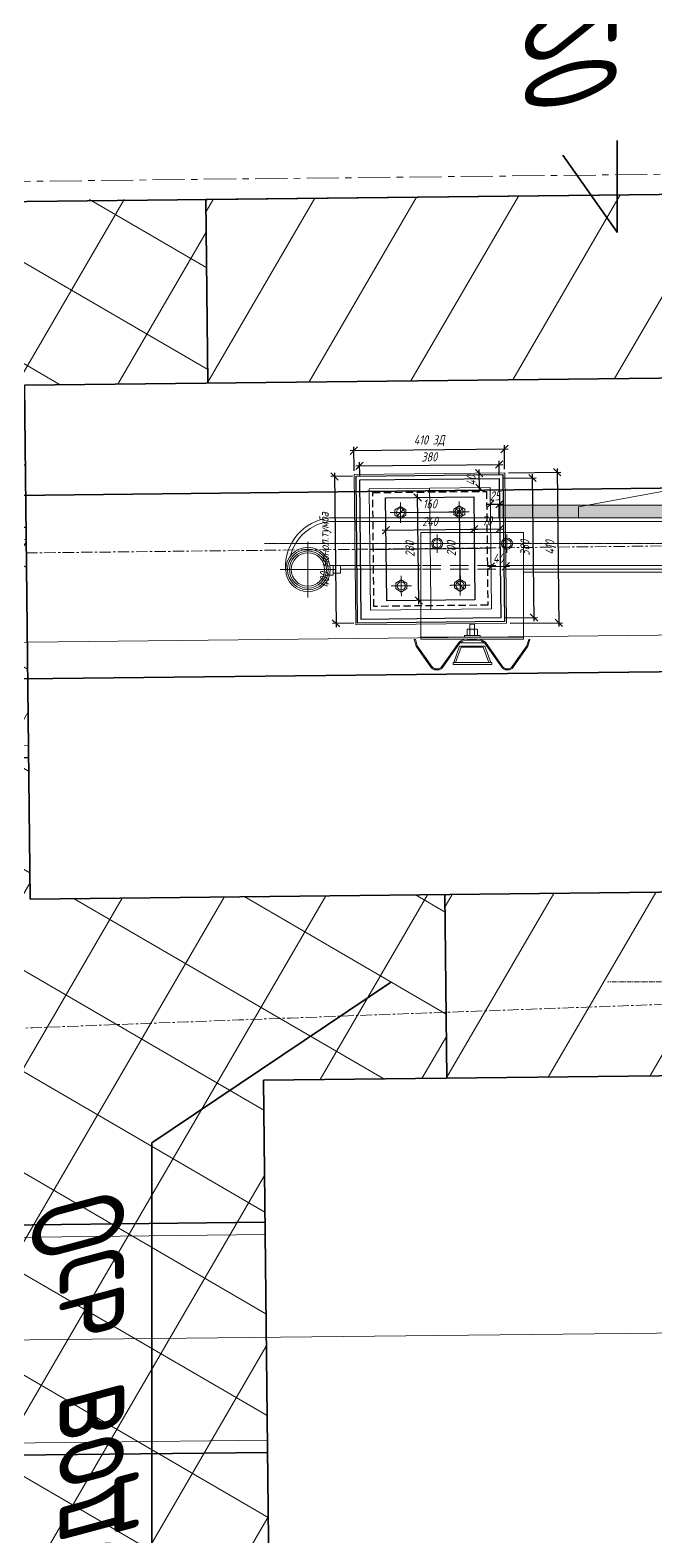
# Model space of a CAD drawing. Header units: millimetres. Extents: x 265754 to 14267433, y -6145605 to 2433772.
# Drawn here: x 7939904 to 7941608, y -573450 to -569347 of the extents above; entities that cross this region are included whole.
import ezdxf
from ezdxf import colors
from ezdxf.entities.mleader import LeaderData, LeaderLine
from ezdxf.enums import TextEntityAlignment as Align
from ezdxf.math import Vec2, Vec3

# ---------------------------------------------------------------- set-up
doc = ezdxf.new("R2010")
doc.units = ezdxf.units.MM
for name, pattern in [('осевая', [2, 1.25, -0.25, 0.25, -0.25]), ('осеваяX2', [4, 2.5, -0.5, 0.5, -0.5]), ('Штриховая', [3, 2, -1])]:
    doc.linetypes.add(name, pattern=pattern)
for name, color, linetype, lineweight in [('1-Бетон', 106, 'Continuous', 35), ('Выноски', 3, 'Continuous', 15), ('ИС_Med', 7, 'Continuous', 35), ('ИС_TXT', 4, 'Continuous', 18), ('ИС_Основная', 7, 'Continuous', 35), ('ИС_Ось', 3, 'осевая', 18), ('ИС_РЗМ', 3, 'Continuous', 18), ('ИС_Тон', 3, 'Continuous', 18), ('ИС_Штр', 3, 'Continuous', 9), ('МДП_Ось', 1, 'осеваяX2', 30)]:
    doc.layers.add(name, color=color, linetype=linetype, lineweight=lineweight)
doc.styles.add('0', font='isocpeur.ttf', dxfattribs={"width": 0.8, "oblique": 15})
doc.styles.add('ISOCPEUR', font='isocpeur.ttf', dxfattribs={"width": 0.8, "oblique": 15, "height": 2.5})
doc.dimstyles.new('М10', dxfattribs={"dimscale": 10, "dimtxt": 2.5, "dimasz": 2, "dimexe": 1, "dimexo": 1, "dimgap": 1, "dimtad": 1, "dimdec": 0, "dimtxsty": '0', "dimblk1": 'OBLIQUE', "dimblk2": 'OBLIQUE', "dimsah": 1, "dimcen": 2.5, "dimdle": 1, "dimclrd": 256, "dimclre": 256, "dimclrt": 256, "dimaunit": 1, "dimadec": 0, "dimazin": 0, "dimtfac": 0.75, "dimtdec": 0, "dimtmove": 1, "dimatfit": 2, "dimldrblk": 'OBLIQUE', "dimfxl": 1, "dimtolj": 1, "dimtzin": 0, "dimlwd": -1, "dimlwe": -1, "dimarcsym": 0})

# ---------------------------------------------------------------- blocks, each defined once
blk = doc.blocks.new('болт БО')
at = {"layer": 'ИС_Тон', "linetype": 'осевая'}
for p, q in [((-27.8473755350301, 0.1288116181356145), (27.84737553503055, -0.1288116181353871)), ((-0.1288116180771794, -27.84737553508876), (0.1288116183113743, 27.84737553520426))]:
    blk.add_line(p, q, dxfattribs=at)
at = {"layer": 'ИС_Тон'}
blk.add_lwpolyline([(14.96664636836476, -7.295342044146537), (15.03303712032357, 7.157535470322273), (0.07648264958743312, 16.64982433590194), (-14.96664636713922, 7.295342045052394), (-15.03303711909848, -7.157535469416189), (-0.07648264836325325, -16.64982433522869)], close=True, dxfattribs=at)
blk.add_circle((1.168700691778213e-10, -4.547473508864641e-13), 11, dxfattribs=at)
blk = doc.blocks.new('_OBLIQUE')
at = {"color": 0, "linetype": 'ByBlock', "lineweight": -2}
blk.add_line((0.5000000000000001, 0.4999999999999999), (-0.5000000000000001, -0.4999999999999999), dxfattribs=at)
blk = doc.blocks.new('*D1586')
at = {"layer": 'Defpoints', "transparency": 16777216}
blk.add_line((-134.5914305062979, 114.4579756437452), (45.40856949372392, 114.4579756437452), dxfattribs=at)
at = {"layer": 'Defpoints', "color": 0, "transparency": 16777216}
for p in [(-124.5914305062979, 114.4579756996536), (35.40856949372392, 114.4579756437452), (35.40856949372392, 114.4579756437452)]:
    blk.add_point(p, dxfattribs=at)
at = {"layer": 'Defpoints', "transparency": 16777216, "xscale": 20, "yscale": 20, "zscale": 20, "rotation": 180}
blk.add_blockref('_OBLIQUE', (-124.5914305062979, 114.4579756437452), dxfattribs=at)
at = {"layer": 'Defpoints', "transparency": 16777216, "xscale": 20, "yscale": 20, "zscale": 20}
blk.add_blockref('_OBLIQUE', (35.40856949372392, 114.4579756437452), dxfattribs=at)
at = {"layer": 'Defpoints', "transparency": 16777216, "insert": (-44.591430506287, 136.9579756437452), "char_height": 25, "attachment_point": 5, "style": '0'}
blk.add_mtext('\\A1;160', dxfattribs=at)
blk = doc.blocks.new('*D1587')
at = {"layer": 'Defpoints', "transparency": 16777216}
blk.add_line((35.40880478220057, 124.5088570149674), (35.40880478220062, -95.49114298541102), dxfattribs=at)
at = {"layer": 'Defpoints', "color": 0, "transparency": 16777216}
for p in [(35.40880476772146, 114.5088570149674), (35.40880478220062, -85.49114298541102), (35.40880478220062, -85.49114298541102)]:
    blk.add_point(p, dxfattribs=at)
at = {"layer": 'Defpoints', "transparency": 16777216, "xscale": 20, "yscale": 20, "zscale": 20}
for p, rotation in [((35.40880478220057, 114.5088570149674), 90), ((35.40880478220062, -85.49114298541102), 270)]:
    blk.add_blockref('_OBLIQUE', p, dxfattribs=dict(at, rotation=rotation))
at = {"layer": 'Defpoints', "transparency": 16777216, "insert": (12.90880478220059, 14.50885701477818), "char_height": 25, "attachment_point": 5, "rotation": 90, "style": '0'}
blk.add_mtext('\\A1;200', dxfattribs=at)
blk = doc.blocks.new('*D1593')
at = {"layer": 'Defpoints', "transparency": 16777216}
blk.add_line((-174.5911951646412, 66.70392627399997), (85.40880483535148, 66.70392627399997), dxfattribs=at)
at = {"layer": 'Defpoints', "color": 0, "transparency": 16777216}
for p in [(-164.5911951646412, 66.7039263578481), (75.40880483535148, 66.70392627402907), (75.40880483535148, 66.70392627399997)]:
    blk.add_point(p, dxfattribs=at)
at = {"layer": 'Defpoints', "transparency": 16777216, "xscale": 20, "yscale": 20, "zscale": 20, "rotation": 180}
blk.add_blockref('_OBLIQUE', (-164.5911951646412, 66.70392627399997), dxfattribs=at)
at = {"layer": 'Defpoints', "transparency": 16777216, "xscale": 20, "yscale": 20, "zscale": 20}
blk.add_blockref('_OBLIQUE', (75.40880483535148, 66.70392627399997), dxfattribs=at)
at = {"layer": 'Defpoints', "transparency": 16777216, "insert": (-44.59119516464489, 89.20392627399997), "char_height": 25, "attachment_point": 5, "style": '0'}
blk.add_mtext('\\A1;240', dxfattribs=at)
blk = doc.blocks.new('*D1594')
at = {"layer": 'Defpoints', "transparency": 16777216}
blk.add_line((-77.35079311184379, -135.4911429460336), (-77.35079311184386, 164.5088570539666), dxfattribs=at)
at = {"layer": 'Defpoints', "color": 0, "transparency": 16777216}
for p in [(-77.35079311184384, 154.5088570539666), (-77.35079311184384, 154.5088570539666), (-77.35079320966182, -125.4911429460336)]:
    blk.add_point(p, dxfattribs=at)
at = {"layer": 'Defpoints', "transparency": 16777216, "xscale": 20, "yscale": 20, "zscale": 20}
for p, rotation in [((-77.35079311184384, 154.5088570539666), 90), ((-77.35079311184379, -125.4911429460336), 270)]:
    blk.add_blockref('_OBLIQUE', p, dxfattribs=dict(at, rotation=rotation))
at = {"layer": 'Defpoints', "transparency": 16777216, "insert": (-99.8507931118438, 14.50885705396652), "char_height": 25, "attachment_point": 5, "rotation": 90, "style": '0'}
blk.add_mtext('\\A1;280', dxfattribs=at)
blk = doc.blocks.new('*D1595')
at = {"layer": 'Defpoints', "transparency": 16777216}
blk.add_line((65.40880483535148, 66.70392624952365), (155.4088048353588, 66.70392624952365), dxfattribs=at)
at = {"layer": 'Defpoints', "color": 0, "transparency": 16777216}
for p in [(75.40880483535148, 66.70392627402907), (145.4088048353588, 66.70392624958185), (145.4088048353588, 66.70392624952365)]:
    blk.add_point(p, dxfattribs=at)
at = {"layer": 'Defpoints', "transparency": 16777216, "xscale": 20, "yscale": 20, "zscale": 20, "rotation": 180}
blk.add_blockref('_OBLIQUE', (75.40880483535148, 66.70392624952365), dxfattribs=at)
at = {"layer": 'Defpoints', "transparency": 16777216, "xscale": 20, "yscale": 20, "zscale": 20}
blk.add_blockref('_OBLIQUE', (145.4088048353588, 66.70392624952365), dxfattribs=at)
at = {"layer": 'Defpoints', "transparency": 16777216, "insert": (110.4088048353551, 89.20392624952365), "char_height": 25, "attachment_point": 5, "style": '0'}
blk.add_mtext('\\A1;70', dxfattribs=at)
blk = doc.blocks.new('*D1596')
at = {"layer": 'Defpoints', "transparency": 16777216}
blk.add_line((110.4088048589838, 134.3160017424379), (155.4088048589838, 134.3160017424379), dxfattribs=at)
at = {"layer": 'Defpoints', "color": 0, "transparency": 16777216}
for p in [(120.4088048589838, 134.3160017511691), (145.4088048589838, 134.3160017424962), (145.4088048589838, 134.3160017424379)]:
    blk.add_point(p, dxfattribs=at)
at = {"layer": 'Defpoints', "transparency": 16777216, "xscale": 20, "yscale": 20, "zscale": 20, "rotation": 180}
blk.add_blockref('_OBLIQUE', (120.4088048589838, 134.3160017424379), dxfattribs=at)
at = {"layer": 'Defpoints', "transparency": 16777216, "xscale": 20, "yscale": 20, "zscale": 20}
blk.add_blockref('_OBLIQUE', (145.4088048589838, 134.3160017424379), dxfattribs=at)
at = {"layer": 'Defpoints', "transparency": 16777216, "insert": (132.9088048589838, 156.8160017468617), "char_height": 25, "attachment_point": 5, "style": '0'}
blk.add_mtext('\\A1;25', dxfattribs=at)
blk = doc.blocks.new('*D1597')
at = {"layer": 'Defpoints', "transparency": 16777216}
blk.add_line((110.408804799692, -35.3711190202157), (170.4088047997138, -35.3711190202157), dxfattribs=at)
at = {"layer": 'Defpoints', "color": 0, "transparency": 16777216}
for p in [(120.408804799692, -35.37111900618766), (160.4088047997138, -35.3711190202157), (160.4088047997138, -35.3711190202157)]:
    blk.add_point(p, dxfattribs=at)
at = {"layer": 'Defpoints', "transparency": 16777216, "xscale": 20, "yscale": 20, "zscale": 20, "rotation": 180}
blk.add_blockref('_OBLIQUE', (120.408804799692, -35.3711190202157), dxfattribs=at)
at = {"layer": 'Defpoints', "transparency": 16777216, "xscale": 20, "yscale": 20, "zscale": 20}
blk.add_blockref('_OBLIQUE', (160.4088047997138, -35.3711190202157), dxfattribs=at)
at = {"layer": 'Defpoints', "transparency": 16777216, "insert": (140.408804799692, -12.87111901317257), "char_height": 25, "attachment_point": 5, "style": '0'}
blk.add_mtext('\\A1;40', dxfattribs=at)
blk = doc.blocks.new('*D1588')
at = {"layer": 'Defpoints', "transparency": 16777216}
for p, q in [((-249.5911951112648, 229.5088571141241), (-249.5911951112648, 294.3531216889096)), ((160.4088048887279, 229.5088569709333), (160.4088048887279, 294.3531216889096)), ((-259.5911951112648, 284.3531216889096), (170.4088048887279, 284.3531216889096))]:
    blk.add_line(p, q, dxfattribs=at)
at = {"layer": 'Defpoints', "color": 0, "transparency": 16777216}
for p in [(160.4088048887279, 284.3531216889096), (-249.5911951112648, 219.5088571141241), (160.4088048887279, 219.5088569709333)]:
    blk.add_point(p, dxfattribs=at)
at = {"layer": 'Defpoints', "transparency": 16777216, "xscale": 20, "yscale": 20, "zscale": 20, "rotation": 180}
blk.add_blockref('_OBLIQUE', (-249.5911951112648, 284.3531216889096), dxfattribs=at)
at = {"layer": 'Defpoints', "transparency": 16777216, "xscale": 20, "yscale": 20, "zscale": 20}
blk.add_blockref('_OBLIQUE', (160.4088048887279, 284.3531216889096), dxfattribs=at)
at = {"layer": 'Defpoints', "transparency": 16777216, "insert": (-44.59119511126846, 308.7281216889096), "char_height": 25, "attachment_point": 5, "style": '0'}
blk.add_mtext('\\A1;410 ЗД', dxfattribs=at)
blk = doc.blocks.new('*D1589')
at = {"layer": 'Defpoints', "transparency": 16777216}
for p, q in [((-234.5911951165035, 214.5088571088854), (-234.5911951165035, 252.5192419534433)), ((145.4088048834819, 214.508856976172), (145.4088048834819, 252.5192419534433)), ((-244.5911951165035, 242.5192419534433), (155.4088048834819, 242.5192419534433))]:
    blk.add_line(p, q, dxfattribs=at)
at = {"layer": 'Defpoints', "color": 0, "transparency": 16777216}
for p in [(145.4088048834819, 242.5192419534433), (-234.5911951165035, 204.5088571088854), (145.4088048834819, 204.508856976172)]:
    blk.add_point(p, dxfattribs=at)
at = {"layer": 'Defpoints', "transparency": 16777216, "xscale": 20, "yscale": 20, "zscale": 20, "rotation": 180}
blk.add_blockref('_OBLIQUE', (-234.5911951165035, 242.5192419534433), dxfattribs=at)
at = {"layer": 'Defpoints', "transparency": 16777216, "xscale": 20, "yscale": 20, "zscale": 20}
blk.add_blockref('_OBLIQUE', (145.4088048834819, 242.5192419534433), dxfattribs=at)
at = {"layer": 'Defpoints', "transparency": 16777216, "insert": (-44.59119511651079, 265.0192419534433), "char_height": 25, "attachment_point": 5, "style": '0'}
blk.add_mtext('\\A1;380', dxfattribs=at)
blk = doc.blocks.new('*D1590')
at = {"layer": 'Defpoints', "transparency": 16777216}
blk.add_line((91.22692856039797, 169.5088569950604), (91.22692856039795, 229.5088569950605), dxfattribs=at)
at = {"layer": 'Defpoints', "color": 0, "transparency": 16777216}
for p in [(91.22692856039069, 219.5088569950605), (91.22692856039797, 219.5088569950605), (91.2269285464063, 179.5088569950604)]:
    blk.add_point(p, dxfattribs=at)
at = {"layer": 'Defpoints', "transparency": 16777216, "xscale": 20, "yscale": 20, "zscale": 20}
for p, rotation in [((91.22692856039797, 219.5088569950605), 90), ((91.22692856039797, 179.5088569950604), 270)]:
    blk.add_blockref('_OBLIQUE', p, dxfattribs=dict(at, rotation=rotation))
at = {"layer": 'Defpoints', "transparency": 16777216, "insert": (68.72692855341302, 199.5088569950894), "char_height": 25, "attachment_point": 5, "rotation": 90, "style": '0'}
blk.add_mtext('\\A1;40', dxfattribs=at)
blk = doc.blocks.new('*D1591')
at = {"layer": 'Defpoints', "transparency": 16777216}
for p, q in [((235.8727592602447, -185.4911430238281), (235.8727592602446, 214.5088569761721)), ((155.408804883482, 204.5088569761721), (245.8727592602446, 204.5088569761721)), ((155.408804750754, -175.4911430238281), (245.8727592602447, -175.4911430238281))]:
    blk.add_line(p, q, dxfattribs=at)
at = {"layer": 'Defpoints', "color": 0, "transparency": 16777216}
for p in [(145.408804883482, 204.5088569761721), (235.8727592602446, 204.5088569761721), (145.408804750754, -175.4911430238281)]:
    blk.add_point(p, dxfattribs=at)
at = {"layer": 'Defpoints', "transparency": 16777216, "xscale": 20, "yscale": 20, "zscale": 20}
for p, rotation in [((235.8727592602446, 204.5088569761721), 90), ((235.8727592602447, -175.4911430238281), 270)]:
    blk.add_blockref('_OBLIQUE', p, dxfattribs=dict(at, rotation=rotation))
at = {"layer": 'Defpoints', "transparency": 16777216, "insert": (213.3727592602446, 14.50885697617193), "char_height": 25, "attachment_point": 5, "rotation": 90, "style": '0'}
blk.add_mtext('\\A1;380', dxfattribs=at)
blk = doc.blocks.new('*D1592')
at = {"layer": 'Defpoints', "transparency": 16777216}
for p, q in [((170.408804888728, 219.5088569709334), (313.6341532354927, 219.5088569709334)), ((303.6341532354927, 229.5088569709334), (303.6341532354928, -200.4911430290668)), ((170.4088047455298, -190.4911430290668), (313.6341532354928, -190.4911430290668))]:
    blk.add_line(p, q, dxfattribs=at)
at = {"layer": 'Defpoints', "color": 0, "transparency": 16777216}
for p in [(160.408804888728, 219.5088569709334), (160.4088047455298, -190.4911430290668), (303.6341532354928, -190.4911430290668)]:
    blk.add_point(p, dxfattribs=at)
at = {"layer": 'Defpoints', "transparency": 16777216, "xscale": 20, "yscale": 20, "zscale": 20}
for p, rotation in [((303.6341532354927, 219.5088569709334), 90), ((303.6341532354928, -190.4911430290668), 270)]:
    blk.add_blockref('_OBLIQUE', p, dxfattribs=dict(at, rotation=rotation))
at = {"layer": 'Defpoints', "transparency": 16777216, "insert": (281.1341532354927, 14.50885697093324), "char_height": 25, "attachment_point": 5, "rotation": 90, "style": '0'}
blk.add_mtext('\\A1;410', dxfattribs=at)
blk = doc.blocks.new('*D1585')
at = {"layer": 'Defpoints', "transparency": 16777216}
for p, q in [((-254.5911951130039, 214.508857112378), (-313.4498259851318, 214.508857112378)), ((-303.4498259851318, 224.508857112378), (-303.4498259851317, -195.4911428875931)), ((-254.5911952527387, -185.4911428875931), (-313.4498259851317, -185.4911428875931))]:
    blk.add_line(p, q, dxfattribs=at)
at = {"layer": 'Defpoints', "color": 0, "transparency": 16777216}
for p in [(-244.5911951130039, 214.508857112378), (-303.4498259851317, -185.4911428875931), (-244.5911952527387, -185.4911428875931)]:
    blk.add_point(p, dxfattribs=at)
at = {"layer": 'Defpoints', "transparency": 16777216, "xscale": 20, "yscale": 20, "zscale": 20}
for p, rotation in [((-303.4498259851318, 214.508857112378), 90), ((-303.4498259851317, -185.4911428875931), 270)]:
    blk.add_blockref('_OBLIQUE', p, dxfattribs=dict(at, rotation=rotation))
at = {"layer": 'Defpoints', "transparency": 16777216, "insert": (-329.6998259851317, 14.50885711239253), "char_height": 25, "attachment_point": 5, "rotation": 90, "style": '0'}
blk.add_mtext('\\A1;400 монол.тумба', dxfattribs=at)
blk = doc.blocks.new('Б33')
for points in [[(-16.48812343591661, 0.3263577851226955), (-16.13812343591664, 0.3263577851192849), (-16.1381234359184, 0.142826612163276), (-16.03812343591838, 0.1428266121623665), (-16.03812343591667, 0.3263577851183754), (-15.08813155902337, 0.3263676776756483)], [(-16.4881234359228, -0.3007045607893133), (-16.13812343592284, -0.3007045607929513), (-16.13812343592096, -0.1171733878368286), (-16.03812343592105, -0.1171733878378518), (-16.03812343592281, -0.3007045607938608), (-15.08811531245883, -0.3006946682368152)]]:
    blk.add_lwpolyline(points)
at = {"layer": 'ИС_Med'}
blk.add_lwpolyline([(-15.08812343867604, -0.6870502139208838), (15.1118765613065, -0.6870502139209975), (15.1118765613065, 0.7129497860732954), (-15.08812343867604, 0.7129497860734091)], close=True, dxfattribs=at)
at = {"layer": 'ИС_Ось', "linetype": 'осевая', "ltscale": 25}
blk.add_lwpolyline([(-16.48812343867027, 0.01294978609064401), (16.51187656132973, 0.0129497860907577)], dxfattribs=at)
at = {"layer": 'ИС_Тон'}
for points in [[(-16.03812343591702, 0.29282661216223), (-15.08813069026397, 0.292836504719503)], [(-16.03812343592259, -0.2671733878377154), (-15.08811618121828, -0.2671634952804425)]]:
    blk.add_lwpolyline(points, dxfattribs=at)
blk = doc.blocks.new('A$C3AE20701')
at = {"color": 0}
for p, q in [((-336.6912764448691, 704.3487332516185), (-279.5081137863554, 744.3769449358708)), ((-334.9708894747811, 701.8910374460331), (-278.1790196322725, 741.6453441740657)), ((-260.9999975163834, 750.0000008655659), (-260.9999975267818, 746.8646004562213)), ((-259.999998499454, 452.4547018109199), (-259.9999975708172, 732.4547018109199)), ((-259.9999975708463, 732.4547018109199), (30.00000242915364, 732.4547008491477)), ((-343.9999977106135, 690.311197344641), (-343.9999977159237, 688.7100011412601)), ((-343.9999977132686, 689.5105992420192), (-343.9999977185789, 687.9094030367758)), ((-343.9999977132686, 689.5105992429505), (-343.9999977185789, 687.9094030395697)), ((-343.999997721234, 687.1088049360749), (-343.9999977159237, 688.7100011412601)), ((-343.9999977238892, 686.3082068333367), (-343.9999977185789, 687.9094030367758)), ((-343.9999977238892, 686.3082068342098), (-343.9999977185789, 687.9094030395697)), ((-340.9999977115448, 690.3111973346915), (-340.999997716855, 688.7100011313107)), ((-340.9999977141999, 689.5105992330011), (-340.9999977195102, 687.9094030296203)), ((-340.9999977221653, 687.1088049261255), (-340.999997716855, 688.7100011313107)), ((-340.9999977248205, 686.3082068242604), (-340.9999977195102, 687.9094030296203)), ((-336.6912765512546, 672.2706708789289), (-270.3654760195535, 625.8426123740453)), ((-334.9708895648649, 674.7283666730448), (-268.2881470639272, 628.050448800528)), ((-262.9999980792446, 579.1590486094508), (-262.9999979937108, 604.9497569305975)), ((-259.9999980792446, 579.1590485995014), (-259.9999979937108, 604.949756920648)), ((-249.9549992314816, 613.243397428247), (-254.9999979662054, 613.2433974449785)), ((-254.9999981067501, 570.8654080392124), (-254.9999979662054, 613.2433974449785)), ((-249.9549993720263, 570.8654080224809), (-249.9549992314816, 613.243397428247)), ((-233.8764117005105, 606.1803991406288), (-249.9549992549057, 606.1803991939527)), ((-237.8470023117267, 598.1084011722785), (-249.9549992816762, 598.1084012124342)), ((-237.8470023518823, 586.0004041990694), (-249.9549993218318, 586.0004042392251)), ((-233.876411794207, 577.9284062043827), (-249.9549993486022, 577.9284062577066)), ((-233.8764117005105, 606.1803991406288), (-239.8650017766106, 606.1803991604896)), ((-233.876411794207, 577.9284062043827), (-239.8650018703071, 577.9284062242435)), ((-232.8020036255082, 580.955405443365), (-232.8020035521724, 603.0680952719815)), ((-232.8020036255082, 580.955405443365), (-232.8020035521724, 603.0680952719815)), ((-219.6850068486534, 598.108401112045), (-232.802003568621, 598.108401155547)), ((-219.6850068888091, 586.000404138836), (-232.8020036087767, 586.0004041823379)), ((-219.6850068888091, 586.000404138836), (-219.6850068486534, 598.108401112045)), ((-336.691277083322, 511.8381351497324), (-270.3654762436677, 558.2661932145663)), ((-334.970890113234, 509.38043934438), (-268.2881473026858, 556.0583567743632)), ((-249.9549993720263, 570.8654080224809), (-254.9999981067501, 570.8654080392124)), ((-343.9999983490663, 497.8005992429877), (-343.9999983543766, 496.1994030377443)), ((-343.9999983596869, 494.5982068343635), (-343.9999983543766, 496.1994030377443)), ((-340.9999983499977, 497.8005992330384), (-340.9999983553079, 496.1994030277949)), ((-340.9999983606182, 494.5982068244141), (-340.9999983553079, 496.1994030277949)), ((-336.6912771870523, 480.5606708789078), (-279.5081147940422, 440.5324588153064)), ((-334.9708902006627, 483.018366673082), (-278.1790206218408, 443.264059568354)), ((-259.999998499454, 452.4547018109199), (30.00000150054602, 452.4547008491477)), ((-260.9999985613675, 434.9094027629069), (-260.9999985509691, 438.0448031721933)), ((-260.9999985613675, 434.9094027629069), (-260.9999985509691, 438.0448031721933))]:
    blk.add_line(p, q, dxfattribs=at)
at = {"color": 0, "ltscale": 100}
blk.add_line((-254.9999975708172, 732.4547017943377), (-254.999998499454, 452.4547017943376), dxfattribs=at)
at = {"color": 0}
for points in [[(-60.49999635465847, 1099.167830729308), (-60.49999635189862, 1100.000000200617)], [(-80.49999678041625, 970.7904886356607), (-85.49999678041625, 970.790488652243), (-85.4999967472517, 980.790488652243)], [(-60.49999684674537, 950.7904885693316), (-80.49999684674538, 950.7904886356607), (-80.49999678041625, 970.7904886356607), (-60.49999678041625, 970.7904885693316)], [(-69.99999757084636, 732.4547011807933), (-69.99999684674538, 950.790488600838)], [(-59.99999757084636, 732.4547011476287), (-59.99999675000511, 979.9602599734252)], [(60.00000006632911, 19.99999980098355), (60.00000324999489, 979.9602595754506)], [(70.00000006632912, 19.99999976781899), (69.94646536132609, 980.7374673051067)], [(-260.9999975163834, 750.0000008655659), (-279.5081137863554, 744.3769449358708)], [(-260.9999975267818, 746.8646004562213), (-278.1790196322725, 741.6453441740657)], [(30.00000150054602, 452.4547008491477), (30.00000242915364, 732.4547008491477)], [(-328.9398006764753, 643.6208562292895), (-328.9398010247031, 538.6208562292895), (-323.9398010247031, 538.6208562127073), (-323.9398006764753, 643.6208562127073), (-328.9398006764753, 643.6208562292895)], [(-279.3336703177681, 626.3336732456165), (-323.9398006802195, 642.4918540229197)], [(-281.7015047199073, 621.8734622147052), (-323.9398006978563, 637.1739156858754)], [(-281.7015047199073, 621.8734622147052), (-281.7015049188946, 561.8734622147052), (-323.9398009983302, 546.5730090236981)], [(-279.3336705463396, 557.4132511680883), (-279.3336703177681, 626.3336732456165)], [(-270.3891285874925, 625.8591691709162), (-270.3891288117165, 558.2496364178523)], [(-281.7015049188946, 561.8734622147052), (-323.9398009983302, 546.5730090236981)], [(-279.3336705463396, 557.4132511680883), (-323.9398010159669, 541.2550706866538)], [(-69.99999849945398, 452.4547011807933), (-77.99999849945398, 452.4547012073249), (-77.99999993367088, 20.00000025865445), (-69.99999993367088, 20.0000002321228), (-69.99999849945398, 452.4547011807933)], [(-69.99999993367088, 20.0000002321228), (-69.99999849945398, 452.4547011807933)], [(-59.99999993367089, 20.00000019895824), (-59.99999849945398, 452.4547011476287)], [(-260.9999985613675, 434.9094027629069), (-279.5081147940422, 440.5324588153064)], [(-260.9999985509691, 438.0448031721933), (-278.1790206218408, 443.264059568354)], [(145.0000000663164, 20.00055649020592), (69.99484539617303, 20.00055673889899), (69.9948463329197, 302.4547007165066), (99.9948463329197, 302.4547006170129), (145.0000001990038, 60.00055649014771), (145.0000000663164, 20.00055649020592)], [(145, -4.809151947658402e-07), (-145, 4.808569871049267e-07), (-144.9999999336709, 20.00000048085699), (145.0000000663291, 19.99999951908481), (145, -4.809151947658402e-07)]]:
    blk.add_lwpolyline(points, dxfattribs=at)
at = {"color": 0, "linetype": 'Штриховая', "ltscale": 25}
for points in [[(-69.99999849945398, 452.4547011807933), (-69.99999757084636, 732.4547011807933)], [(-59.99999849945398, 452.4547011476287), (-59.99999757084636, 732.4547011476287)]]:
    blk.add_lwpolyline(points, dxfattribs=at)
at = {"color": 0}
for centre, radius in [((-70.49999655254419, 1039.500000233781), 60.5), ((-70.49999655254419, 1039.500000233781), 55.5), ((-70.49999655254419, 1039.500000233781), 50.5), ((-70.49999655254419, 1039.500000233781), 45.5), ((2.279913129892132e-06, 687.4547009486414), 15), ((2.279913129892132e-06, 687.4547009486414), 11.02773490548134), ((1.649786527976802e-06, 497.4547009486414), 15), ((1.649786527976802e-06, 497.4547009486414), 11.02773490548134)]:
    blk.add_circle(centre, radius, dxfattribs=at)
for centre, radius, start, end in [((-63.16674457785565, 966.9076615986709), 133.8297059183465, 5.931468081975982, 92.92675532303001), ((-63.16674457785565, 966.9076615986709), 123.8297059183465, 5.931468081975982, 76.27514323917268), ((-326.8650014943349, 690.3111972878135), 17.13499621625, 124.992019576855, 179.9999998099811), ((-326.8650014943349, 690.3111972878135), 14.13499621625, 124.992019576855, 179.9999998099811), ((-326.8650015076107, 686.3082067773823), 17.13499621625, 179.9999998099811, 235.0079800431072), ((-326.8650015076107, 686.3082067773823), 14.13499621625, 179.9999998099811, 235.0079800431072), ((-297.5318686340852, 604.5207635524425), 34.53453524919686, 0.711755403753115, 38.12699451923307), ((-297.5318686340852, 604.5207635524425), 37.53453524919687, 0.711755403753115, 38.82037790355704), ((-297.5318687167735, 579.588042216536), 34.53453524919686, 321.8730051007291, 359.288244216209), ((-297.5318687167735, 579.588042216536), 37.53453524919687, 321.1796217164051, 359.288244216209), ((-237.8470022949952, 603.1533999102037), 5.04499873875, 269.9999998099811, 359.9999998099811), ((-237.8470023284582, 593.0634024324324), 5.04499873875, 359.9999998099811, 89.99999980998109), ((-237.8470023351508, 591.0454029379841), 5.04499873875, 269.9999998099811, 359.9999998099811), ((-237.8470023686139, 580.9554054600965), 5.04499873875, 359.9999998099811, 89.99999980998109), ((-237.8470022952781, 603.068095288713), 5.04499873875, 359.9999998099811, 38.09074451680663), ((-237.8470023683309, 581.0407100826931), 5.04499873875, 321.9092551031555, 359.9999998099811), ((-326.8650021327878, 497.8005991861603), 17.13499621625, 124.992019576855, 179.9999998099811), ((-326.8650021434084, 494.598206777536), 17.13499621625, 179.9999998099811, 235.0079800431072), ((-326.8650021327878, 497.8005991861603), 14.13499621625, 124.992019576855, 179.9999998099811), ((-326.8650021434084, 494.598206777536), 14.13499621625, 179.9999998099811, 235.0079800431072)]:
    blk.add_arc(centre, radius, start, end, dxfattribs=at)
at = {"layer": 'ИС_Ось', "ltscale": 0.5}
for p, q in [((2.197001734903659e-06, 662.4547009487578), (2.362824524881378e-06, 712.4547009487578)), ((1.732697922965275e-06, 522.454700948525), (1.566875132987557e-06, 472.454700948525))]:
    blk.add_line(p, q, dxfattribs=at)
at = {"layer": 'ИС_Ось'}
for p, q in [((25.00000227991313, 687.45470086573), (-24.99999772008687, 687.4547010315528)), ((25.00000164978653, 497.45470086573), (-24.99999835021347, 497.4547010315528))]:
    blk.add_line(p, q, dxfattribs=at)
at = {"layer": 'ИС_Ось', "ltscale": 3}
blk.add_lwpolyline([(-1.661044432592618e-07, -50.08492598685552), (3.840238296089869e-06, 1157.934411972499)], dxfattribs=at)
at = {"layer": 'ИС_Ось'}
for points in [[(-70.49999630121334, 1115.282964612376), (-70.49999680387505, 963.7170358551857)], [(5.282967826051156, 1039.49999998245), (-146.2829609311395, 1039.500000485112)]]:
    blk.add_lwpolyline(points, dxfattribs=at)
at = {"layer": 'ИС_Ось', "ltscale": 0.5}
for points in [[(-100.0000000210111, -6.335413729182463), (-99.99999990067016, 29.95059904637326)], [(99.99999997898888, -6.335414392473623), (100.0000000993298, 29.9505983830821)]]:
    blk.add_lwpolyline(points, dxfattribs=at)
blk = doc.blocks.new('_None')
blk = doc.blocks.new('*U1643')
at = {"layer": 'Defpoints'}
for points in [[(-244.5911951130038, 214.5088571123779), (155.4088048870035, 214.5088569726504), (155.4088047472615, -185.4911430273205), (-244.5911952527385, -185.491142887593)], [(-164.5911951339585, 154.5088570844382), (75.40880486603419, 154.5088570006192), (75.40880476821621, -125.4911429993808), (-164.5911952317765, -125.4911429155618)]]:
    blk.add_lwpolyline(points, close=True, dxfattribs=at)
at = {"layer": 'Defpoints', "color": 1, "ltscale": 250}
blk.add_lwpolyline([(-234.5911951165035, 204.5088571088854), (145.4088048834819, 204.508856976172), (145.4088047507539, -175.491143023828), (-234.5911952492534, -175.4911428911146)], close=True, dxfattribs=at)
at = {"layer": 'Defpoints', "color": 1, "linetype": 'Штриховая', "ltscale": 10}
blk.add_lwpolyline([(-199.5911951287198, 169.5088570966618), (110.4088048712802, 169.5088569883956), (110.4088047629848, -140.4911430116044), (-199.591195237037, -140.4911429033382)], close=True, dxfattribs=at)
at = {"layer": 'ИС_Тон'}
for points in [[(-249.5911951112648, 219.5088571141241), (160.4088048887279, 219.5088569709333), (160.4088047455298, -190.4911430290667), (-249.5911952544702, -190.4911428858759)], [(-209.5911951252274, 179.5088571001543), (120.4088048747653, 179.508856984874), (120.4088047594778, -150.4911430150969), (-209.5911952405222, -150.4911428998457)]]:
    blk.add_lwpolyline(points, close=True, dxfattribs=at)
at = {"layer": 'ИС_Тон', "linetype": 'осевая'}
for points in [[(-44.59119512522739, 179.5088570425287), (-44.59119524052949, -150.4911429574713)], [(-209.5911951828675, 14.50885710018338), (120.4088048171252, 14.5088569849031)]]:
    blk.add_lwpolyline(points, dxfattribs=at)
at = {"layer": 'ИС_Тон'}
for p in [(-124.5911951480448, 114.5088570704684), (35.40880485192611, 114.508857014589), (-124.5911952179158, -85.49114292953163), (35.40880478209147, -85.49114298541099)]:
    blk.add_blockref('болт БО', p, dxfattribs=at)
at = {"layer": 'Defpoints'}
for base, p1, p2, angle, text, picture, middle in [((160.4088048887279, 284.3531216889096), (-249.5911951112648, 219.5088571141241), (160.4088048887279, 219.5088569709333), 359.9999999799897, '<> ЗД', '*D1588', (-44.59119511126846, 308.7281216889096)), ((-303.4498259851317, -185.4911428875931), (-244.5911951130038, 214.5088571123779), (-244.5911952527385, -185.491142887593), 89.99999998040657, '<> монол.тумба', '*D1585', (-329.6998259851317, 14.50885711239253))]:
    dim = blk.add_linear_dim(base=base, p1=p1, p2=p2, angle=angle, text=text, dimstyle='М10', dxfattribs=at)
    dim.commit()
    dim.dimension.update_dxf_attribs({"geometry": picture, "text_midpoint": middle})
for base, p1, p2, angle, picture, middle in [((145.4088048834819, 242.5192419534433), (-234.5911951165035, 204.5088571088854), (145.4088048834819, 204.508856976172), 359.9999999799897, '*D1589', (-44.59119511651079, 265.0192419534433)), ((235.8727592602446, 204.5088569761721), (145.4088047507539, -175.491143023828), (145.4088048834819, 204.508856976172), 89.99999998040657, '*D1591', (213.3727592602446, 14.50885697617193)), ((303.6341532354928, -190.4911430290668), (160.4088048887279, 219.5088569709333), (160.4088047455298, -190.4911430290667), 89.99999998040657, '*D1592', (281.1341532354927, 14.50885697093324)), ((-77.35079311184384, 154.5088570539666), (-77.35079320966179, -125.4911429460335), (-77.35079311184381, 154.5088570539665), 89.99999998040657, '*D1594', (-99.8507931118438, 14.50885705396652)), ((35.40856949372392, 114.4579756437452), (-124.5914305062979, 114.4579756996536), (35.40856949372392, 114.4579756437452), 359.9999999799897, '*D1586', (-44.591430506287, 136.9579756437452)), ((35.40880478220062, -85.49114298541102), (35.40880476772145, 114.5088570149674), (35.4088047822006, -85.49114298541099), 89.99999998040657, '*D1587', (12.90880478220059, 14.50885701477818)), ((75.40880483539183, 66.70392627403407), (-164.5911951646412, 66.7039263578481), (75.40880483535148, 66.70392627402907), 359.9999999799897, '*D1593', (-44.59119516464489, 89.20392627399997)), ((145.4088048353588, 66.70392624952365), (75.40880483535148, 66.70392627402907), (145.4088048353588, 66.70392624958185), 359.9999999799897, '*D1595', (110.4088048353551, 89.20392624952365))]:
    dim = blk.add_linear_dim(base=base, p1=p1, p2=p2, angle=angle, dimstyle='М10', dxfattribs=at)
    dim.commit()
    dim.dimension.update_dxf_attribs({"geometry": picture, "text_midpoint": middle})
for base, p1, p2, angle, picture, middle, set_off in [((91.22692856039365, 219.5088569950683), (91.22692854640195, 179.5088569950682), (91.22692856038634, 219.5088569950682), 89.99999998040657, '*D1590', (91.2269285534087, 199.5088569950973), (-4.320099833421409e-12, 7.87281351222191e-12)), ((145.4088048589769, 134.3160017424458), (120.4088048589769, 134.316001751177), (145.4088048589769, 134.3160017425041), 359.9999999799897, '*D1596', (132.9088048589769, 134.3160017468696), (-6.849631972727366e-12, 7.901235221652314e-12)), ((160.4088047997175, -35.37111902023918), (120.4088047996957, -35.37111900621113), (160.4088047997175, -35.37111902023918), 359.9999999799897, '*D1597', (140.4088047996957, -35.37111901319605), (3.680611371237319e-12, -2.347633198951371e-11))]:
    dim = blk.add_linear_dim(base=base, p1=p1, p2=p2, angle=angle, dimstyle='М10', dxfattribs=at)
    dim.commit()
    dim.dimension.update_dxf_attribs({"geometry": picture, "text_midpoint": middle, "dimtype": 128, "insert": set_off})
blk = doc.blocks.new('*U1642')
at = {"layer": 'ИС_Med', "color": 0, "linetype": 'ByBlock', "lineweight": -2, "transparency": 16777216}
blk.add_blockref('*U1643', (0, 0), dxfattribs=at)
blk = doc.blocks.new('План Узловая')
at = {"layer": 'ИС_Штр'}
h = blk.add_hatch(dxfattribs=at)
h.set_pattern_fill('ANSI37', color=256, scale=75, angle=14.81052377493742)
h.set_pattern_definition([(59.81052396495632, (64725.58330176224, 13618.08657903201), (-205.8274349733927, 119.7438208730364), []), (149.8105239649563, (64725.58330176224, 13618.08657903201), (-119.7438208730364, -205.8274349733926), [])])
h.paths.add_polyline_path([(64765.27547507826, 13803.95766447927), (64760.00405898067, 13803.89978406299), (64695.98485941411, 13799.66649381252), (64637.30393426679, 13548.89627587504), (64733.79867590475, 13555.27702183503), (64768.00162352639, 13555.65257193602)])
h.paths.add_polyline_path([(64768.51172118128, 13509.19147569523), (64768.00162352639, 13555.65257193602), (64733.79867590475, 13555.27702183503), (64637.30393426679, 13548.89627587504), (64627.65097884211, 13507.64481759432)])
h.paths.add_polyline_path([(62393.91473601304, 12962.57771643333), (62406.02434799122, 12779.44648276642), (62505.80643444415, 12786.04460546293), (62493.69682246592, 12969.17583912984), (62782.34588460356, 12988.26285157073), (62635.07058297773, 13416.49794877076), (60918.2754130541, 13302.97431360988), (60921.58694187918, 13252.89472724003), (61420.4976120966, 13285.88535646279), (61446.01607285417, 12899.97479157173)])
h.paths.add_polyline_path([(62635.07058297773, 13416.49794877076), (62552.05010515067, 13657.89811566495), (60902.02081135398, 13548.78939562931), (60918.2754130541, 13302.97431360988)])
h.paths.add_polyline_path([(64637.30393426679, 13548.89627587504), (64695.98485941405, 13799.66649381246), (62552.05010515067, 13657.89811566495), (62635.07058297773, 13416.49794877076)])
h.paths.add_polyline_path([(64268.54185883497, 13503.70178122836), (64627.65097884211, 13507.64481759432), (64637.30393426673, 13548.89627587504), (62635.07058297773, 13416.49794877076), (62782.34588460356, 12988.26285157073), (62842.97031857976, 12992.27166184364), (62857.72974486928, 12769.0678177001), (62877.14361384121, 12712.61775462469), (62872.87079096149, 13101.76193775225), (63222.84969460394, 13105.60472387564), (63224.86475473153, 12922.08461331745), (63324.85872720083, 12923.18255220994), (63322.84366707318, 13106.70266276813), (64272.78629415698, 13117.14297427051)])
h.paths.add_polyline_path([(64294.01084125339, 12081.84913005563), (64299.18340373377, 12103.95383643563), (64283.91300334223, 12103.78616666421), (64279.67105554033, 12490.11842456448), (63329.72842844861, 12479.67811323138), (63327.71336832101, 12663.19822378957), (63227.71939585177, 12662.1002848972), (63229.73445597925, 12478.58017433895), (62958.65564861539, 12475.60371527699), (63122.03071113705, 12000.55504787201)], flags=17)
h.paths.add_polyline_path([(62958.65564861539, 12475.60371527699), (62877.19429921045, 12474.70926552638), (62884.34466154728, 12366.57576973224), (62535.0711654335, 12343.4799470185), (62522.96155345539, 12526.61118068558), (62423.17946700245, 12520.01305798889), (62435.28907898063, 12336.88182432204), (61487.39041591494, 12274.27889814659), (61512.8713298628, 11888.93614612939), (63122.03071113705, 12000.55504787201)], flags=17)
h.paths.add_polyline_path([(62406.02434799122, 12779.44648276642), (62396.12716394634, 12929.11961244553), (61448.22850079241, 12866.51668751368), (61466.68447097874, 12587.41075131088), (62414.57805277262, 12650.09052058909)])
h.paths.add_polyline_path([(62433.07665104739, 12370.33992830978), (62423.17946700245, 12520.01305798889), (62414.57805277262, 12650.09052058909), (61466.68447097874, 12587.41075131088), (61485.17798797664, 12307.73700220458)])
h.paths.add_polyline_path([(62882.13223361404, 12400.03387371986), (62863.63363533682, 12679.78446603706), (62514.36013922543, 12656.6886432867), (62522.96155345539, 12526.61118068558), (62532.85873750027, 12376.93805100623)], flags=17)
h.paths.add_polyline_path([(62793.64587383741, 12955.40566550847), (62495.90925039916, 12935.71773514216), (62505.80643444415, 12786.04460546293), (62514.36013922543, 12656.6886432867), (62863.63363533682, 12679.78446603706), (62857.72974486928, 12769.0678177001)], flags=17)
h.paths.add_polyline_path([(63224.86475473153, 12922.08461331745), (63223.21784639294, 13072.07557202131), (62873.23894275044, 13068.23278589803), (62876.31181927474, 12788.37282948359), (63226.29072291724, 12792.21561561048)], flags=17)
h.paths.add_polyline_path([(63227.71939585177, 12662.1002848972), (63226.29072291724, 12792.21561561048), (62876.31181927474, 12788.37282948359), (62877.14361384121, 12712.61775462469), (62947.16655671113, 12509.01075864438), (63229.36630419031, 12512.10932619334)], flags=17)
h.paths.add_polyline_path([(64279.30290375097, 12523.64757642808), (64276.22743108839, 12803.74397396063), (63326.28469538648, 12793.31355450378), (63327.71336832101, 12663.19822378957), (63329.36027665966, 12513.20726508577)], flags=17)
h.paths.add_polyline_path([(64276.22743108839, 12803.74397396063), (64273.15444594639, 13083.61382240709), (63323.21181886218, 13073.17351091374), (63324.85872720083, 12923.18255220994), (63326.28469538648, 12793.31355450378)])
h.paths.add_polyline_path([(66221.58489557641, 7824.802713020006), (66721.55475792277, 7830.292407486937), (66716.0650634566, 8330.26226976898), (65585.94169458555, 8317.853457813966), (65570.57055007824, 9717.769072378054), (66070.5404124246, 9723.258766844927), (66065.05071795767, 10223.22862919513), (64934.92734899221, 10210.81981723907), (64919.55620448483, 11610.73543180316), (65419.52606683125, 11616.22512627003), (65414.03637230751, 12116.19497862138), (64862.96007103164, 12115.91437940311), (61014.09417537221, 11858.68060725241), (61046.81775741297, 11354.29999420181), (62060.79670245119, 11424.07595104357), (62153.17042021739, 10027.12674071064), (61654.25998795353, 9994.136127222562), (61687.25060144783, 9495.225694864348), (62701.09579274931, 9562.266535624512), (62793.46951051551, 8165.317325291573), (62294.55907825165, 8132.326711803442), (62327.54969174595, 7633.416279445228), (63341.39488304744, 7700.457120205392), (63433.76860081364, 6303.507909872511), (62934.85816854978, 6270.51729638438), (62967.84878204652, 5771.606863989611), (63981.69397339312, 5838.647704752802), (64074.06769115932, 4441.698494419863), (63575.15725889546, 4408.707880931732), (63608.14787238982, 3909.797448573576), (64621.99306380592, 3976.838289395324), (64714.36678157211, 2579.889079062385), (64215.45634930825, 2546.898465574253), (64248.44696280261, 2047.988033216097), (65262.29215410404, 2115.028873976204), (65354.6658718703, 718.0796636432642), (64855.75543960638, 685.0890501551912), (64901.94229847548, -13.38555479858769), (65323.16334751365, 14.46781313285464), (68697.65451143665, 51.5199073983822), (68689.968939182, 751.4777148098801), (68189.99907683564, 745.9880203430075), (68174.62793232838, 2145.903634906979), (68674.59779467469, 2151.39332937391), (68669.10810020781, 2651.363191724056), (67538.9847312423, 2638.954379768053), (67523.61358673504, 4038.869994332083), (68023.5834490814, 4044.359688799013), (68018.09375461622, 4544.329550986644), (66887.970385677, 4531.920739030931), (66872.59924116975, 5931.836353594961), (67372.56910351611, 5937.326048061834), (67367.07940904918, 6437.29591041198), (66236.95604008366, 6424.887098455976)])
h = blk.add_hatch(dxfattribs=at)
h.set_pattern_fill('ANSI31', color=256, scale=75, angle=14.81052377493742)
h.set_pattern_definition([(59.81052377493729, (51042.48747052823, 15726.60762695764), (-205.8274345762676, 119.7438215556539), [])])
h.paths.add_polyline_path([(93982.12282701209, 12429.873986869), (65414.03637264943, 12116.19494749128), (65419.52606711636, 11616.22508514108), (93987.61252147937, 11929.90412451886)])
h = blk.add_hatch(dxfattribs=at)
h.set_pattern_fill('ANSI31', color=256, scale=75, angle=14.81052377493742)
h.set_pattern_definition([(59.8105237749373, (51693.50181577983, 13833.64129866165), (-205.8274345762676, 119.7438215556539), [])])
h.paths.add_polyline_path([(94633.1371722637, 10536.90765857295), (66065.05071790097, 10223.22861919523), (66070.5404123679, 9723.258756845084), (94638.62686673092, 10036.93779622286)])
at = {"layer": 'ИС_Med'}
for p, q in [((65419.52606677456, 11616.22511627013), (65414.03769968188, 12116.12067397812)), ((66070.5404123679, 9723.258756845084), (66065.05071790097, 10223.22861919523))]:
    blk.add_line(p, q, dxfattribs=at)
blk.add_lwpolyline([(65414.03718842805, 12116.12066836329), (94482.09268904623, 12435.3637124651)], dxfattribs=at)
at = {"layer": 'ИС_Основная', "color": 4}
for points in [[(63790.28695466212, 11237.39286708587), (64895.09676028753, 11310.44877235161), (96238.19027266582, 11654.59753003326)], [(64069.70209251408, 10754.77733611187), (64914.35149817017, 10810.63005089271), (96500.53771010245, 11157.44797872897)]]:
    blk.add_lwpolyline(points, dxfattribs=at)
at = {"layer": 'ИС_Ось', "color": 2, "ltscale": 70}
blk.add_lwpolyline([(173931.7129789479, 6849.039083617754), (149371.8698393077, 9444.603008795479), (130020.4920928834, 11127.51773473344), (98253.98959370548, 12531.78264908266), (64862.4893262262, 12165.14228050676), (32547.79332327511, 10028.32257018071), (7530.781608725927, 7151.077740384062)], dxfattribs=at)
at = {"layer": 'ИС_Ось', "color": 6, "ltscale": 25}
blk.add_lwpolyline([(171555.2733744095, 5934.975673662382), (146486.6045495929, 8584.31394850259), (127723.4753012578, 10216.07097017171), (98237.186056184, 11519.53714314057), (96603.15199281904, 11501.5953661137), (64901.46091584879, 11153.50918825902), (63539.38876502629, 11063.44172736257), (34182.77758778178, 9122.226331550512), (11767.37588040758, 6559.854624605272), (6618.952659764327, 5831.793216555263)], dxfattribs=at)
blk.add_lwpolyline([(171938.7137536773, 4820.039046314196), (151544.5615984517, 6972.488849354908, 0.059768530447525), (7720.029646566836, 4924.088648953591)], format="xyb", dxfattribs=at)
at = {"layer": 'ИС_Тон'}
for points in [[(65414.03637230763, 12116.19497862033), (65419.52606677456, 11616.22511627025), (93987.61252113752, 11929.90415564791), (93982.12282667059, 12429.87401799794), (65414.03637230757, 12116.19497862144)], [(66065.05071790097, 10223.22861919523), (66070.5404123679, 9723.258756845142), (94638.62686673086, 10036.9377962228), (94633.13717226393, 10536.90765857283), (66065.05071790091, 10223.22861919634)]]:
    blk.add_lwpolyline(points, dxfattribs=at)
at = {"layer": 'ИС_Тон', "color": 6, "ltscale": 70}
for points in [[(171498.9306371038, 6098.804484876979), (146501.6572052492, 8740.597462894977), (127733.7478993334, 10372.77018774557), (98239.79292909795, 11676.57523053134), (96601.4282287499, 11658.58590289037), (64895.41492813086, 11310.45226680062), (63529.02971239609, 11220.09960309369), (34168.67450297053, 9278.63663194445), (11747.46516204055, 6715.601037012646), (6566.950308202533, 5983.001408492215)], [(171678.3661062302, 5577.056678460911), (146453.7188114378, 8242.87926419318), (127701.0326188374, 9873.728093561542), (98231.49078606052, 11176.4539331086), (96606.9179232376, 11158.61604054424), (64914.6696660858, 10810.63354533073), (63562.02032586816, 10721.18917082885), (34213.58878580894, 8780.514656167594), (11810.87509314559, 6219.593354186625), (6732.56289279426, 5501.446657100751)]]:
    blk.add_lwpolyline(points, dxfattribs=at)
at = {"layer": 'ИС_Med', "xscale": 1000, "yscale": 1000, "zscale": 1000, "rotation": 0.629085287027275}
for p in [(79363.58360922668, 12956.453343937), (80014.59795482003, 11063.48698451201), (80665.61230041337, 9170.520625086967)]:
    blk.add_blockref('Б33', p, dxfattribs=at)
at = {"layer": 'ИС_Med', "rotation": 0.6323532092443949}
blk.add_blockref('*U1642', (66069.75795980042, 11150.79369691282), dxfattribs=at)
blk = doc.blocks.new('е344н')
at = {"layer": 'ИС_Тон'}
h = blk.add_hatch(dxfattribs=at)
h.set_pattern_fill('ANGLE', color=6, angle=-1.90018901613088e-07)
h.set_pattern_definition([(0, (-31811.32191102207, 11359.97425655299), (0, 6.985), [5.08, -1.905]), (90, (-31811.32191102207, 11359.97425655299), (-6.985, 4.277078937439074e-16), [5.08, -1.905])])
h.paths.add_polyline_path([(-5062.9990583295, 942.8784382787999), (-5097.998767222278, 942.8784382786835), (-5097.997436195612, 637.879770897096), (-5092.998769211583, 642.8784379804274), (-5082.998769211583, 642.8784380799625), (-5062.999056337401, 642.8784382787999)])
h.paths.add_polyline_path([(-5062.999056337401, 642.8784382787999), (-5082.998769211583, 642.8784380799625), (-5092.998769211583, 642.8784379804274), (-5097.997436195612, 637.879770897096), (-5097.996585197747, 442.8775293687358), (-5062.999055010267, 442.8776820993517), (-5062.999055010267, 442.8778626954881), (-5097.996585197747, 442.8774639081676), (-5132.999126954935, 442.877376616234), (-5132.99912683107, 424.2555310900789), (-5064.151250532828, 422.8785737926373), (-4992.998910983093, 422.8784912184346), (-4992.998911116272, 442.8779875828186), (-5097.996585197747, 442.8775293687358), (-5097.996585197747, 442.8774639081676), (-5062.999055010267, 442.8778626954881)])
at = {"layer": 'ИС_Med', "color": 4}
blk.add_lwpolyline([(-6050.713524428196, 768.1988061380107), (-5840.965700623579, 620.1686905690003), (-6090.713327118196, 620.1686905690003)], dxfattribs=at)
at = {"layer": 'ИС_Ось', "ltscale": 10}
blk.add_line((-3799.507927268744, -1298.485794851556), (-3799.507927268744, 646.4017022114713), dxfattribs=at)
at = {"layer": 'ИС_Тон', "color": 6}
blk.add_lwpolyline([(-5062.998767222278, 442.8784382787999), (-5062.998767222278, 942.8784382787999), (-5097.998767222278, 942.8784382786835), (-5097.996585197747, 442.8774639081676), (-5062.999055010267, 442.8778626954881)], dxfattribs=at)
at = {"layer": 'ИС_РЗМ', "xscale": -1, "rotation": 1.900130452980875e-07}
blk.add_blockref('A$C3AE20701', (-4992.998982928693, 422.8784912184346), dxfattribs=at)
at = {"layer": 'ИС_TXT', "extrusion": (0, 0.01745240643728341, 0.9998476951563913), "style": 'ISOCPEUR', "oblique": 15, "width": 0.8}
blk.add_text('0.020', height=250, rotation=180, dxfattribs=at).set_placement((6818.717781446874, -746.451581627904, 10.84747770706054), align=Align.MIDDLE_LEFT)
at = {"layer": 'Выноски'}
ml = blk.add_multileader_mtext('Standard', dxfattribs=at)
ml.set_content('Ось водоотводных и дренажных устройств', color=256, style='ISOCPEUR')
ml.set_leader_properties(color=256)
ml.set_arrow_properties(name='NONE')
ml.build(insert=Vec2(0, 0))
ml.multileader.update_dxf_attribs({"text_left_attachment_type": 6, "text_right_attachment_type": 6, "dogleg_length": 2, "arrow_head_size": 250, "scale": 100})
ctx = ml.context
ctx.base_point, ctx.scale, ctx.char_height, ctx.arrow_head_size, ctx.landing_gap_size, ctx.plane_origin = Vec3(-3310.794883840746, 1887.940550409607), 100, 250, 250, 62.5, Vec3(2321.807652772404, 1747.074538527289)
ctx.left_attachment, ctx.right_attachment = 6, 6
notes = []
notes.append((ctx, [(0, (1, 1, 0), (-3361.304598444141, 1887.940550409607), (1, 0), 50.50971460339497, [(0, [(-3799.507927268744, 1234.556429433986)], 0, [])])]))
ctx.mtext.insert, ctx.mtext.width, ctx.mtext.flow_direction = Vec3(-3248.294883840717, 2212.940550409607), 2879.73446051986, 5
for ctx, leaders in notes:
    for number, flags, end, landing, length, lines in leaders:
        leader = LeaderData()
        leader.index, (leader.has_last_leader_line, leader.has_dogleg_vector, leader.attachment_direction) = number, flags
        leader.last_leader_point, leader.dogleg_vector, leader.dogleg_length = Vec3(end), Vec3(landing), length
        for number, points, colour, breaks in lines:
            line = LeaderLine()
            line.index, line.vertices, line.color, line.breaks = number, Vec3.list(points), colors.encode_raw_color(colour), breaks
            leader.lines.append(line)
        ctx.leaders.append(leader)

msp = doc.modelspace()

# ---------------------------------------------------------------- linework, layer by layer
at = {"layer": 'МДП_Ось', "ltscale": 2, "flags": 128}
msp.add_lwpolyline([(7743020.992595687, -593330.2204492757), (7875995.041738242, -574045.6070504603, -0.06236864998936627), (8026972.342351574, -571109.4304036988), (8061759.606124713, -574780.1694094313, -0.0006835939129814829), (8066127.362766737, -575245.0831864031, -0.002050784183666171), (8070537.541818458, -575738.9143342129, -0.003417982021346757), (8074983.556319313, -576286.0585162179, -0.004785192664712867), (8079461.395765371, -576911.853947053, -0.006152421236037466), (8083965.726884553, -577642.1325494951, -0.007519673090427893), (8088489.448947108, -578503.0991005858, -0.008886952884495987), (8093023.240716463, -579521.1606231682, -0.01025426574051438), (8097555.105289772, -580722.6930873792, -0.1601430922746665), (8153134.948824895, -618559.8595920985, -0.01025426574051387), (8155916.350471443, -622338.4808565069, -0.008886952884495774), (8158525.636952834, -626183.3919233608, -0.007519673090428102), (8160985.074264622, -630076.525973689, -0.006152421236038218), (8163315.813701455, -633999.5298304628, -0.004785192664712388), (8165539.632439391, -637936.190375684, -0.003417982021346684), (8167678.608705627, -641872.0755668599, -0.002050784183666186), (8169754.846329005, -645794.1650306806, -0.0006835937965662782), (8171790.238388119, -649690.4788107921), (8184758.34710405, -674570.3202971127, 0.0006835937965661736), (8186775.97906046, -678432.6448135038, 0.002050784183666182), (8188793.496882007, -682243.8104068494, 0.003417982021347047), (8190832.591155495, -685995.9048459451, 0.004785192664713083), (8192912.373744836, -689677.5889339225, 0.006152421236038548), (8195050.799434346, -693276.8982754163, 0.00751967309042816), (8197264.460967481, -696780.9847788508, 0.008886952884496306), (8199568.362145425, -700175.8956863796, 0.01025426574051302), (8201975.664321106, -703446.3966451403, 0.2138723582029345), (8268493.021574076, -739259.4261616273, 0.01025426574051402), (8272545.094665596, -739468.4388355437, 0.008886952884494025), (8276647.583610649, -739522.8925601612, 0.007519673090428092), (8280791.538415405, -739441.9096317345, 0.006152421236037237), (8284973.570544253, -739245.6967650175, 0.004785192664712761), (8289192.088392084, -738955.1790515168, 0.003417982021346697), (8293446.987903847, -738591.9321772363, 0.002050784183666441), (8297739.323941261, -738178.1536178559, 0.0006835938547737822), (8302070.963949747, -737736.6645410234), (8315444.089647659, -736361.3322489178)], format="xyb", dxfattribs=at)

# ---------------------------------------------------------------- next in the draw order: block references
at = {"layer": 'ИС_Ось', "color": 4, "ltscale": 0.05}
msp.add_blockref('План Узловая', (7874968.788125941, -581924.4700561167), dxfattribs=at)

# ---------------------------------------------------------------- next in the draw order: block references
at = {"layer": '1-Бетон', "xscale": -1, "rotation": 90}
msp.add_blockref('е344н', (7942123.053967835, -575738.3465232389), dxfattribs=at)

doc.saveas('drawing.dxf')
